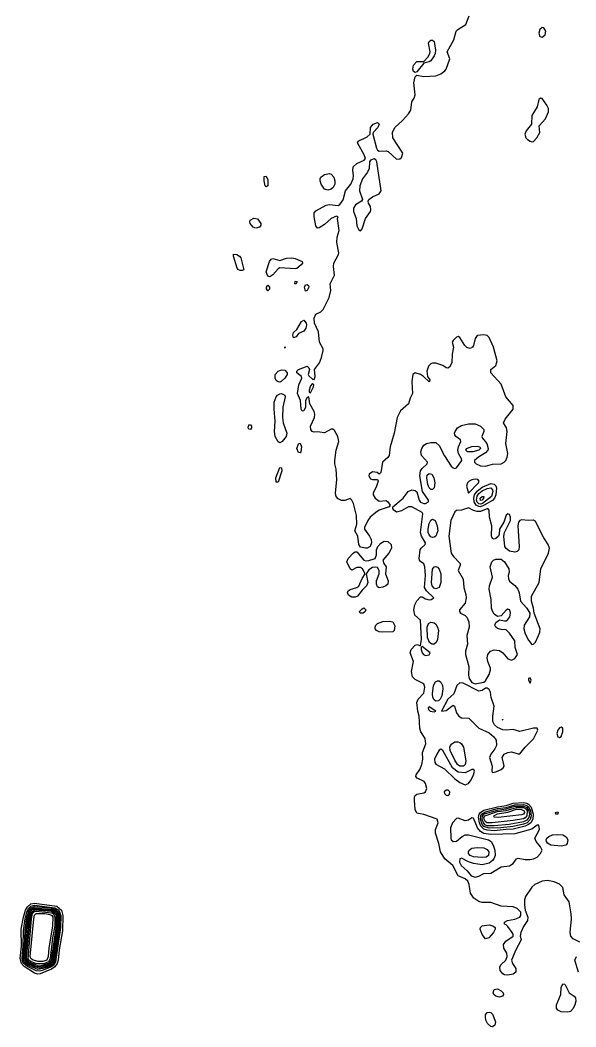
# Model space of a CAD drawing. Header units: inches. Extents: x 3308444 to 3309224, y 1376414 to 1377188.
# Drawn here: x 3308622.4 to 3308745.7, y 1376635.3 to 1376858.6 of the extents above; entities that cross this region are included whole.
import ezdxf

# ---------------------------------------------------------------- set-up
doc = ezdxf.new("R2010")
doc.units = ezdxf.units.IN
doc.header["$MEASUREMENT"] = 0

msp = doc.modelspace()

# ---------------------------------------------------------------- linework, layer by layer
for points, elevation in [([(3308746.6, 1376654.05), (3308745.08, 1376654.79), (3308744.54, 1376655.41), (3308744.41, 1376656.17), (3308744.73, 1376659.22), (3308744.65, 1376660.36), (3308744.19, 1376663.03), (3308743.1, 1376664.55), (3308742.8, 1376666.19), (3308742.04, 1376666.95), (3308740.89, 1376667.4), (3308739.37, 1376667.72), (3308738.23, 1376667.55), (3308736.6, 1376666.83), (3308735.94, 1376666.25), (3308734.55, 1376664.17), (3308734.28, 1376663.41), (3308734.3, 1376662.26), (3308734.45, 1376661.12), (3308735.03, 1376659.6), (3308734.94, 1376658.84), (3308734.04, 1376657.49), (3308733.45, 1376656.17), (3308733.3, 1376655.41), (3308733.54, 1376654.65), (3308733.44, 1376654.27), (3308732.35, 1376652.36), (3308731.43, 1376650.08), (3308731.6, 1376649.32), (3308732.34, 1376648.18), (3308732.39, 1376647.42), (3308731.76, 1376646.92), (3308730.61, 1376646.71), (3308729.85, 1376646.82), (3308729.49, 1376647.03), (3308728.92, 1376647.8), (3308728.79, 1376648.56), (3308729.09, 1376649.08), (3308730.17, 1376650.08), (3308730.41, 1376650.84), (3308730.34, 1376651.6), (3308729.74, 1376652.75), (3308729.63, 1376653.51), (3308730.16, 1376654.27), (3308731.79, 1376655.41), (3308731.79, 1376655.79), (3308731.56, 1376656.17), (3308730.61, 1376657.51), (3308730.23, 1376657.91), (3308729.85, 1376658.08), (3308729.85, 1376658.46), (3308730.49, 1376658.84), (3308732.14, 1376659.13), (3308733.23, 1376659.6), (3308733.49, 1376659.98), (3308733.49, 1376660.74), (3308732.64, 1376661.5), (3308731.76, 1376661.92), (3308729.09, 1376662.04), (3308726.81, 1376662.86), (3308724.9, 1376662.83), (3308724.14, 1376663.09), (3308723.08, 1376663.79), (3308722.3, 1376664.93), (3308722.04, 1376666.83), (3308721.73, 1376667.6), (3308721.09, 1376668.08), (3308719.57, 1376668.74), (3308718.38, 1376671.02), (3308716.6, 1376672.55), (3308715.65, 1376674.07), (3308715.28, 1376675.97), (3308714.55, 1376678.26), (3308714.55, 1376679.02), (3308715.11, 1376680.54), (3308714.89, 1376681.3), (3308711.96, 1376682.37), (3308710.43, 1376682.64), (3308710.05, 1376683.51), (3308709.88, 1376685.49), (3308709.9, 1376686.25), (3308710.05, 1376686.6), (3308710.43, 1376686.91), (3308711.96, 1376687.15), (3308712.34, 1376687.37), (3308712.62, 1376688.16), (3308712.34, 1376689.22), (3308712.01, 1376689.68), (3308710.48, 1376690.44), (3308710.15, 1376690.82), (3308710.22, 1376691.2), (3308711.06, 1376692.34), (3308711.5, 1376693.49), (3308711.71, 1376694.63), (3308711.62, 1376696.15), (3308712.39, 1376698.06), (3308712.24, 1376699.2), (3308711.3, 1376700.72), (3308711.05, 1376701.48), (3308710.95, 1376704.15), (3308710.6, 1376705.29), (3308710.42, 1376707.19), (3308710.66, 1376707.96), (3308711.96, 1376709.25), (3308712.18, 1376710.62), (3308711.92, 1376711.38), (3308710.05, 1376712.29), (3308709.45, 1376712.91), (3308709.22, 1376714.05), (3308709.64, 1376716.33), (3308708.9, 1376718.24), (3308709.17, 1376719), (3308710.05, 1376719.91), (3308710.43, 1376720.04), (3308711.19, 1376719.79), (3308711.43, 1376721.28), (3308711.2, 1376725.47), (3308709.98, 1376726.61), (3308709.76, 1376727.76), (3308709.94, 1376728.9), (3308710.43, 1376729.77), (3308711.19, 1376730.62), (3308711.58, 1376730.61), (3308712.34, 1376730.19), (3308713.1, 1376729.99), (3308713.61, 1376730.04), (3308714.15, 1376730.42), (3308712.54, 1376731.94), (3308712.13, 1376732.71), (3308712.31, 1376735.37), (3308712.14, 1376737.27), (3308711.96, 1376737.96), (3308711.19, 1376738.5), (3308710.96, 1376738.8), (3308710.89, 1376739.18), (3308711.15, 1376741.08), (3308711.36, 1376741.46), (3308712.22, 1376742.22), (3308712.29, 1376742.6), (3308711.43, 1376744.13), (3308711.22, 1376744.89), (3308711.75, 1376749.08), (3308711.58, 1376749.38), (3308709.29, 1376750.64), (3308708.53, 1376750.6), (3308707.01, 1376749.74), (3308705.86, 1376749.44), (3308705.31, 1376749.84), (3308705.1, 1376750.22), (3308705.1, 1376750.6), (3308707.39, 1376752.55), (3308708.45, 1376754.03), (3308709.29, 1376754.41), (3308710.05, 1376754.22), (3308710.43, 1376753.9), (3308710.91, 1376752.12), (3308711.19, 1376751.67), (3308711.96, 1376751.33), (3308712.34, 1376751.38), (3308713.02, 1376751.74), (3308712.99, 1376752.12), (3308711.64, 1376754.03), (3308711.1, 1376757.45), (3308711.21, 1376758.6), (3308711.58, 1376759.13), (3308712.7, 1376760.12), (3308712.73, 1376760.5), (3308711.44, 1376762.02), (3308711.29, 1376762.78), (3308711.52, 1376763.55), (3308711.96, 1376764.27), (3308712.54, 1376764.69), (3308713.48, 1376764.87), (3308714.62, 1376764.86), (3308715.38, 1376764.23), (3308716.53, 1376761.94), (3308718.05, 1376759.59), (3308718.43, 1376759.22), (3308718.81, 1376759.09), (3308719.19, 1376759.23), (3308720.35, 1376760.88), (3308720.31, 1376761.26), (3308719.67, 1376762.4), (3308719.48, 1376763.17), (3308719.62, 1376763.93), (3308720.19, 1376765.07), (3308720.11, 1376765.45), (3308719.06, 1376766.21), (3308718.81, 1376766.59), (3308718.78, 1376766.97), (3308718.88, 1376767.35), (3308719.42, 1376768.12), (3308720.33, 1376768.68), (3308721.86, 1376768.99), (3308723.38, 1376768.98), (3308724.52, 1376768.52), (3308725.27, 1376767.73), (3308725.3, 1376767.35), (3308724.8, 1376766.21), (3308724.94, 1376765.83), (3308725.95, 1376764.69), (3308726.24, 1376763.55), (3308726.14, 1376763.17), (3308725.66, 1376762.58), (3308724.06, 1376761.64), (3308723.18, 1376760.88), (3308723.22, 1376760.5), (3308723.59, 1376760.12), (3308724.52, 1376759.68), (3308725.66, 1376759.63), (3308727.19, 1376760.08), (3308729.09, 1376760.16), (3308729.81, 1376760.5), (3308730.14, 1376760.88), (3308730.47, 1376761.64), (3308730.58, 1376762.4), (3308730.18, 1376764.69), (3308730.48, 1376767.35), (3308730.28, 1376768.12), (3308729.64, 1376769.26), (3308730.03, 1376770.02), (3308731.74, 1376772.3), (3308731.79, 1376773.07), (3308730.17, 1376774.97), (3308729.09, 1376777.82), (3308726.81, 1376780.3), (3308726.81, 1376781.06), (3308727.95, 1376781.99), (3308728.25, 1376782.97), (3308727.38, 1376786.01), (3308726.42, 1376788.19), (3308726.04, 1376788.58), (3308725.28, 1376788.78), (3308723.76, 1376788.58), (3308723.33, 1376787.92), (3308723, 1376786.39), (3308722.77, 1376786.01), (3308722.24, 1376785.76), (3308721.47, 1376785.96), (3308721.04, 1376786.39), (3308719.95, 1376788.17), (3308719.57, 1376788.37), (3308719.19, 1376788.23), (3308718.43, 1376787.53), (3308718.27, 1376787.15), (3308718.5, 1376786.01), (3308718.23, 1376784.49), (3308718.19, 1376782.58), (3308717.67, 1376781.58), (3308717.29, 1376781.39), (3308716.91, 1376781.44), (3308716.14, 1376781.96), (3308714.62, 1376782.46), (3308713.86, 1376782.48), (3308713.48, 1376782.34), (3308712.98, 1376781.82), (3308712.6, 1376780.68), (3308712.76, 1376779.54), (3308713.25, 1376778.78), (3308713.23, 1376778.4), (3308713.1, 1376778.32), (3308711.87, 1376779.54), (3308711.19, 1376779.94), (3308710.05, 1376780.3), (3308709.5, 1376779.92), (3308709.26, 1376778.4), (3308709.42, 1376775.73), (3308708.91, 1376774.72), (3308708.58, 1376773.45), (3308706.8, 1376771.92), (3308706.03, 1376770.4), (3308705.4, 1376766.97), (3308704.46, 1376763.93), (3308704.25, 1376762.02), (3308703.96, 1376761.52), (3308702.77, 1376760.5), (3308702.44, 1376758.22), (3308702.06, 1376757.83), (3308701.58, 1376758.22), (3308700.53, 1376758.36), (3308699.83, 1376757.84), (3308699.71, 1376757.45), (3308700.15, 1376756.83), (3308700.53, 1376756.69), (3308701.68, 1376756.69), (3308701.79, 1376756.31), (3308701.44, 1376755.17), (3308700.69, 1376753.65), (3308700.72, 1376753.27), (3308701.17, 1376752.5), (3308702.06, 1376751.87), (3308703.58, 1376752.03), (3308703.99, 1376751.74), (3308704.47, 1376750.98), (3308704.25, 1376750.6), (3308702.06, 1376749.84), (3308701.29, 1376749.35), (3308700.03, 1376748.32), (3308699.5, 1376747.55), (3308698.78, 1376746.03), (3308698.76, 1376745.65), (3308699.91, 1376744.13), (3308700.24, 1376743.37), (3308700.33, 1376742.6), (3308700.03, 1376741.84), (3308699.39, 1376741.46), (3308699.01, 1376741.41), (3308697.87, 1376741.65), (3308697.49, 1376742.22), (3308697.3, 1376744.13), (3308696.61, 1376745.27), (3308697.11, 1376746.79), (3308697.01, 1376748.7), (3308696.34, 1376751.36), (3308695.96, 1376752.12), (3308695.58, 1376752.45), (3308694.44, 1376752.03), (3308693.68, 1376752.04), (3308692.92, 1376752.4), (3308692.47, 1376752.89), (3308692.37, 1376753.65), (3308692.63, 1376756.69), (3308692.5, 1376758.98), (3308692.21, 1376760.12), (3308692.18, 1376760.88), (3308692.53, 1376763.17), (3308693.07, 1376765.07), (3308692.89, 1376766.21), (3308692.16, 1376767.53), (3308691.78, 1376767.84), (3308691.39, 1376767.83), (3308689.87, 1376767.02), (3308688.35, 1376767.23), (3308687.59, 1376767.18), (3308687.14, 1376767.35), (3308686.89, 1376767.73), (3308686.83, 1376768.5), (3308687.72, 1376770.4), (3308687.77, 1376771.16), (3308687.59, 1376771.77), (3308686.66, 1376773.45), (3308686.45, 1376774.97), (3308686.06, 1376774.84), (3308685.68, 1376774.21), (3308685.68, 1376772.68), (3308685.3, 1376771.92), (3308684.92, 1376771.83), (3308684.73, 1376772.3), (3308684.6, 1376774.21), (3308683.91, 1376775.73), (3308684.19, 1376777.63), (3308684.85, 1376779.16), (3308684.81, 1376779.54), (3308683.75, 1376780.3), (3308683.75, 1376780.68), (3308684.16, 1376781.08), (3308686.06, 1376781.78), (3308686.45, 1376781.44), (3308686.61, 1376781.06), (3308686.3, 1376779.92), (3308686.45, 1376779.63), (3308687.21, 1376778.89), (3308687.59, 1376778.87), (3308687.87, 1376779.54), (3308687.7, 1376781.06), (3308688.77, 1376782.58), (3308689.23, 1376783.73), (3308689.63, 1376785.25), (3308689.6, 1376785.63), (3308688.81, 1376787.15), (3308688.59, 1376789.44), (3308687.69, 1376791.34), (3308687.59, 1376792.48), (3308687.97, 1376793.32), (3308689.11, 1376793.85), (3308689.64, 1376794.39), (3308690.91, 1376797.05), (3308691.29, 1376798.58), (3308691.13, 1376800.1), (3308692.13, 1376802), (3308691.89, 1376803.91), (3308691.97, 1376804.67), (3308693.03, 1376806.57), (3308693.09, 1376806.95), (3308692.62, 1376809.24), (3308692.72, 1376810.38), (3308693.16, 1376811.9), (3308692.77, 1376814.57), (3308692.92, 1376814.95), (3308692.54, 1376815.08), (3308691.39, 1376814.53), (3308689.87, 1376813.25), (3308688.73, 1376812.51), (3308688.35, 1376812.41), (3308687.97, 1376812.92), (3308687.59, 1376814.95), (3308687.59, 1376815.79), (3308687.97, 1376816.26), (3308690.25, 1376817.53), (3308691.01, 1376817.63), (3308692.92, 1376817.42), (3308693.3, 1376817.69), (3308694.06, 1376818.68), (3308694.56, 1376820.66), (3308695.76, 1376822.18), (3308696.29, 1376823.33), (3308696.34, 1376824.09), (3308696.18, 1376825.23), (3308696.27, 1376825.99), (3308697.07, 1376826.75), (3308698.71, 1376827.51), (3308698.97, 1376827.89), (3308698.74, 1376828.66), (3308697.26, 1376831.32), (3308697.39, 1376831.7), (3308699.39, 1376832.68), (3308700.03, 1376833.23), (3308700.08, 1376834.75), (3308700.72, 1376835.51), (3308701.68, 1376835.84), (3308702.06, 1376835.51), (3308701.77, 1376834.75), (3308700.72, 1376833.61), (3308700.6, 1376833.23), (3308701.41, 1376830.18), (3308701.68, 1376829.68), (3308702.06, 1376829.52), (3308703.58, 1376829.59), (3308704.06, 1376829.42), (3308705.86, 1376827.7), (3308706.63, 1376827.79), (3308707.01, 1376828.09), (3308707.32, 1376829.04), (3308705.1, 1376832.42), (3308704.99, 1376833.61), (3308705.48, 1376834.77), (3308707.25, 1376836.27), (3308708.58, 1376837.79), (3308709.04, 1376838.56), (3308709.29, 1376840.46), (3308709.78, 1376841.22), (3308710, 1376841.98), (3308709.75, 1376844.65), (3308710.05, 1376845.98), (3308710.43, 1376846.36), (3308711.96, 1376846.07), (3308714.62, 1376846.19), (3308715.76, 1376846.66), (3308716.64, 1376847.31), (3308716.91, 1376847.69), (3308717.73, 1376849.98), (3308717.13, 1376851.5), (3308718.63, 1376854.17), (3308719.14, 1376856.07), (3308719.49, 1376856.45), (3308721.24, 1376857.59), (3308722.03, 1376859.5)], 4479), ([(3308738.23, 1376854.79), (3308738.86, 1376855.31), (3308739.06, 1376856.07), (3308738.61, 1376856.83), (3308738.23, 1376856.92), (3308737.72, 1376856.45), (3308737.49, 1376855.69), (3308737.71, 1376854.93), (3308738.23, 1376854.79)], 4479), ([(3308710.05, 1376846.93), (3308709.67, 1376847.19), (3308709.48, 1376847.69), (3308709.67, 1376848.55), (3308710.43, 1376849.38), (3308711.96, 1376849.41), (3308712.84, 1376850.36), (3308713.29, 1376851.12), (3308713.34, 1376851.5), (3308713, 1376853.41), (3308713.15, 1376853.79), (3308713.48, 1376854.08), (3308713.86, 1376854.11), (3308714.24, 1376853.79), (3308714.56, 1376851.88), (3308714.47, 1376851.12), (3308714.24, 1376850.61), (3308713.48, 1376849.54), (3308713.1, 1376849.28), (3308711.96, 1376849.03), (3308710.43, 1376847.12), (3308710.05, 1376846.93)], 4479), ([(3308736.32, 1376831.67), (3308737.02, 1376832.46), (3308737.67, 1376833.61), (3308737.58, 1376835.13), (3308738.95, 1376836.65), (3308739.64, 1376838.18), (3308739.62, 1376838.94), (3308739.24, 1376839.7), (3308738.23, 1376841.15), (3308737.85, 1376841.27), (3308737.47, 1376840.92), (3308737.09, 1376839.32), (3308735.94, 1376837.41), (3308735.82, 1376835.51), (3308734.64, 1376833.99), (3308734.35, 1376833.23), (3308734.61, 1376832.46), (3308734.95, 1376832.08), (3308735.56, 1376831.7), (3308735.94, 1376831.59), (3308736.32, 1376831.67)], 4479), ([(3308697.87, 1376811.83), (3308698.28, 1376812.28), (3308699.01, 1376814.57), (3308700.1, 1376816.09), (3308700.22, 1376816.47), (3308700.12, 1376817.23), (3308699.64, 1376817.99), (3308699.58, 1376818.38), (3308699.77, 1376818.76), (3308700.53, 1376819.38), (3308702.06, 1376820.03), (3308702.48, 1376820.66), (3308701.5, 1376827.13), (3308701.29, 1376827.56), (3308700.91, 1376827.76), (3308700.15, 1376827.51), (3308699.9, 1376827.13), (3308699.84, 1376825.61), (3308699.47, 1376824.85), (3308698.36, 1376823.33), (3308697.73, 1376821.8), (3308697.71, 1376820.66), (3308698.31, 1376818.76), (3308698.12, 1376818.38), (3308696.78, 1376817.61), (3308696.34, 1376816.85), (3308696.37, 1376816.09), (3308696.94, 1376814.57), (3308697.11, 1376812.95), (3308697.49, 1376812.03), (3308697.87, 1376811.83)], 4479), ([(3308677.35, 1376821.8), (3308676.93, 1376821.56), (3308676.75, 1376821.8), (3308676.51, 1376822.94), (3308676.55, 1376823.9), (3308676.93, 1376823.96), (3308677.31, 1376823.14), (3308677.35, 1376821.8)], 4479), ([(3308691.41, 1376821.04), (3308690.63, 1376820.83), (3308689.94, 1376821.04), (3308689.16, 1376822.18), (3308688.91, 1376822.94), (3308688.93, 1376823.33), (3308689.11, 1376823.71), (3308689.87, 1376824.29), (3308691.01, 1376824.51), (3308691.39, 1376824.36), (3308692, 1376823.71), (3308692.22, 1376822.94), (3308692.18, 1376822.18), (3308691.83, 1376821.42), (3308691.41, 1376821.04)], 4479), ([(3308675.48, 1376812.66), (3308674.64, 1376812.43), (3308674.06, 1376812.66), (3308673.44, 1376813.43), (3308673.3, 1376813.81), (3308673.4, 1376814.19), (3308674.26, 1376814.64), (3308675.02, 1376814.48), (3308675.77, 1376813.43), (3308675.77, 1376813.05), (3308675.48, 1376812.66)], 4479), ([(3308671.98, 1376803.15), (3308671.6, 1376802.99), (3308671.21, 1376803.04), (3308670.83, 1376803.15), (3308670.55, 1376803.53), (3308669.69, 1376806.19), (3308669.69, 1376806.67), (3308670.45, 1376806.57), (3308671.05, 1376806.19), (3308671.34, 1376805.81), (3308671.98, 1376803.15)], 4479), ([(3308677.78, 1376801.62), (3308677.31, 1376801.73), (3308676.98, 1376802.76), (3308677.69, 1376805.02), (3308678.07, 1376805.57), (3308678.45, 1376805.72), (3308679.97, 1376805.21), (3308681.5, 1376805.77), (3308682.64, 1376805.84), (3308683.4, 1376805.72), (3308684.92, 1376805.05), (3308685, 1376804.67), (3308684.73, 1376804.29), (3308683.78, 1376803.48), (3308683.4, 1376803.37), (3308679.97, 1376803.62), (3308679.59, 1376803.43), (3308678.45, 1376802.09), (3308677.78, 1376801.62)], 4479), ([(3308683.65, 1376800.1), (3308683.33, 1376800.1), (3308683.4, 1376800.67), (3308683.86, 1376800.48), (3308683.65, 1376800.1)], 4479), ([(3308677.42, 1376798.58), (3308677.31, 1376798.48), (3308677.06, 1376798.96), (3308677.06, 1376799.34), (3308677.31, 1376799.76), (3308677.69, 1376799.34), (3308677.69, 1376798.89), (3308677.42, 1376798.58)], 4479), ([(3308686.06, 1376798.58), (3308685.68, 1376798.42), (3308685.44, 1376799.34), (3308685.68, 1376799.85), (3308686.06, 1376799.94), (3308686.32, 1376799.72), (3308686.4, 1376799.34), (3308686.06, 1376798.58)], 4479), ([(3308683.59, 1376788.3), (3308683.02, 1376788.11), (3308682.91, 1376788.68), (3308683.02, 1376789.25), (3308683.78, 1376789.95), (3308684.81, 1376791.72), (3308685.3, 1376792.01), (3308685.84, 1376791.34), (3308685.94, 1376790.96), (3308685.79, 1376790.2), (3308685.3, 1376789.56), (3308684.16, 1376789.06), (3308683.59, 1376788.3)], 4479), ([(3308681.18, 1376786.01), (3308681.11, 1376785.82), (3308681.11, 1376786.11), (3308681.18, 1376786.01)], 4479), ([(3308680.29, 1376778.4), (3308679.97, 1376778.26), (3308679.59, 1376778.33), (3308679.21, 1376778.63), (3308678.95, 1376779.16), (3308678.94, 1376779.92), (3308679.59, 1376780.7), (3308680.35, 1376780.99), (3308681.11, 1376780.9), (3308681.64, 1376780.3), (3308681.59, 1376779.92), (3308681.11, 1376779.16), (3308680.29, 1376778.4)], 4479), ([(3308686.83, 1376775.88), (3308687.49, 1376777.25), (3308687.51, 1376777.63), (3308687.21, 1376777.94), (3308686.83, 1376777.48), (3308686.5, 1376776.49), (3308686.54, 1376776.11), (3308686.83, 1376775.88)], 4479), ([(3308680.5, 1376765.07), (3308679.97, 1376764.81), (3308679.59, 1376765.05), (3308678.99, 1376766.21), (3308678.79, 1376767.35), (3308678.95, 1376769.64), (3308678.73, 1376772.3), (3308678.77, 1376773.83), (3308679.19, 1376774.97), (3308679.48, 1376775.35), (3308679.97, 1376775.7), (3308680.35, 1376775.76), (3308681.07, 1376775.35), (3308681.21, 1376774.97), (3308680.65, 1376772.68), (3308680.57, 1376770.4), (3308680.76, 1376769.26), (3308681.52, 1376766.97), (3308681.37, 1376766.21), (3308680.5, 1376765.07)], 4479), ([(3308673.5, 1376767.73), (3308673.12, 1376767.8), (3308672.98, 1376768.12), (3308673.12, 1376768.8), (3308673.5, 1376768.81), (3308673.74, 1376768.5), (3308673.73, 1376768.12), (3308673.5, 1376767.73)], 4479), ([(3308684.64, 1376762.78), (3308684.54, 1376762.59), (3308684.16, 1376762.62), (3308683.76, 1376763.55), (3308684.16, 1376764.58), (3308684.54, 1376764.73), (3308684.81, 1376763.93), (3308684.64, 1376762.78)], 4479), ([(3308722.83, 1376762.78), (3308721.64, 1376762.78), (3308721.29, 1376763.17), (3308721.43, 1376763.55), (3308722.62, 1376763.98), (3308723.76, 1376764.07), (3308724.39, 1376763.93), (3308724.54, 1376763.55), (3308724.14, 1376763.17), (3308722.83, 1376762.78)], 4480), ([(3308679.7, 1376756.31), (3308679.59, 1376756.1), (3308679.21, 1376756.1), (3308679.12, 1376757.07), (3308679.97, 1376759.36), (3308680.35, 1376759.28), (3308680.42, 1376758.6), (3308679.7, 1376756.31)], 4479), ([(3308714.21, 1376754.79), (3308713.86, 1376754.42), (3308713.48, 1376754.45), (3308713.1, 1376754.84), (3308712.81, 1376755.55), (3308712.58, 1376757.07), (3308712.72, 1376757.64), (3308713.1, 1376757.98), (3308713.69, 1376757.84), (3308714.18, 1376757.07), (3308714.38, 1376755.93), (3308714.21, 1376754.79)], 4480), ([(3308721.86, 1376753.67), (3308724.05, 1376755.93), (3308724.21, 1376756.31), (3308723.95, 1376756.69), (3308723.38, 1376756.77), (3308722.62, 1376756.61), (3308722, 1376756.31), (3308721.63, 1376755.93), (3308721.43, 1376755.17), (3308721.86, 1376753.67)], 4479), ([(3308725.34, 1376750.98), (3308724.52, 1376750.63), (3308724.14, 1376750.65), (3308723.53, 1376750.98), (3308723.12, 1376751.74), (3308723.07, 1376752.5), (3308723.22, 1376753.27), (3308723.76, 1376754.11), (3308724.9, 1376754.97), (3308726.81, 1376755.75), (3308727.57, 1376755.67), (3308727.95, 1376755.27), (3308728.08, 1376754.79), (3308727.91, 1376753.27), (3308727.65, 1376752.5), (3308727.19, 1376752.04), (3308725.34, 1376750.98)], 4480), ([(3308725, 1376751.36), (3308724.52, 1376751.19), (3308724.14, 1376751.24), (3308723.76, 1376751.61), (3308723.61, 1376752.12), (3308723.76, 1376752.98), (3308724.14, 1376753.56), (3308724.9, 1376754.12), (3308726.04, 1376754.66), (3308726.82, 1376754.79), (3308727.19, 1376754.41), (3308727.23, 1376754.03), (3308726.95, 1376752.89), (3308725, 1376751.36)], 4481), ([(3308724.91, 1376752.12), (3308724.52, 1376752.03), (3308724.43, 1376752.5), (3308724.9, 1376752.92), (3308725.28, 1376752.91), (3308725.21, 1376752.5), (3308724.91, 1376752.12)], 4482), ([(3308723.38, 1376711.38), (3308725.28, 1376711.72), (3308725.66, 1376712.05), (3308726.42, 1376713.45), (3308726.78, 1376714.43), (3308726.77, 1376714.81), (3308726.13, 1376716.33), (3308726, 1376717.09), (3308726.12, 1376717.86), (3308726.72, 1376718.62), (3308727.57, 1376718.9), (3308728.71, 1376718.72), (3308729.48, 1376718.24), (3308730.61, 1376716.92), (3308731.37, 1376716.63), (3308732.14, 1376716.99), (3308732.71, 1376717.86), (3308732.24, 1376719.38), (3308732.12, 1376720.9), (3308730.99, 1376722.58), (3308730.23, 1376723.3), (3308729.09, 1376723.4), (3308728.33, 1376723.62), (3308727.9, 1376723.95), (3308727.69, 1376724.33), (3308727.95, 1376724.98), (3308728.71, 1376725.51), (3308729.85, 1376725.32), (3308730.23, 1376725.35), (3308730.61, 1376725.61), (3308731.01, 1376726.23), (3308731.17, 1376726.99), (3308731.01, 1376727.76), (3308730.61, 1376727.9), (3308730.23, 1376727.69), (3308729.09, 1376726.46), (3308728.33, 1376726.3), (3308727.57, 1376726.79), (3308727.19, 1376727.44), (3308727, 1376728.14), (3308726.92, 1376730.04), (3308726.45, 1376732.32), (3308726.56, 1376733.09), (3308727.22, 1376734.99), (3308726.69, 1376737.27), (3308727.02, 1376738.42), (3308727.41, 1376738.8), (3308727.95, 1376739.02), (3308729.09, 1376738.98), (3308729.88, 1376738.42), (3308730.78, 1376736.89), (3308730.9, 1376736.13), (3308730.67, 1376735.37), (3308730.72, 1376734.61), (3308730.99, 1376734.15), (3308732.14, 1376733.13), (3308732.78, 1376732.32), (3308733.13, 1376731.56), (3308733.43, 1376729.66), (3308734.78, 1376728.14), (3308735.46, 1376726.99), (3308735.43, 1376726.23), (3308734.21, 1376724.33), (3308734.18, 1376723.57), (3308734.46, 1376722.42), (3308735.18, 1376721.03), (3308735.94, 1376720.05), (3308736.32, 1376720.11), (3308736.71, 1376720.6), (3308737.39, 1376722.04), (3308737.67, 1376722.81), (3308737.74, 1376723.57), (3308736.46, 1376726.99), (3308736.32, 1376728.14), (3308735.85, 1376729.66), (3308735.85, 1376730.8), (3308737.54, 1376733.85), (3308737.93, 1376736.89), (3308739.6, 1376740.32), (3308739.81, 1376741.46), (3308739.55, 1376742.22), (3308738.57, 1376743.75), (3308736.71, 1376747.38), (3308736.32, 1376747.64), (3308735.18, 1376747.58), (3308733.66, 1376747.75), (3308733.28, 1376747.55), (3308732.99, 1376747.17), (3308732.81, 1376746.41), (3308733.1, 1376741.84), (3308733.01, 1376741.08), (3308732.66, 1376740.7), (3308732.14, 1376740.53), (3308730.99, 1376740.74), (3308730.23, 1376741.33), (3308729.95, 1376741.84), (3308729.68, 1376744.13), (3308729.85, 1376744.89), (3308731.15, 1376747.55), (3308731.22, 1376748.32), (3308730.99, 1376748.9), (3308730.61, 1376749.06), (3308730.23, 1376748.78), (3308729.72, 1376747.17), (3308728.77, 1376745.65), (3308728.67, 1376744.51), (3308728.5, 1376744.13), (3308727.95, 1376743.56), (3308727.57, 1376743.41), (3308727.19, 1376743.55), (3308726.94, 1376744.13), (3308727.01, 1376746.41), (3308726.55, 1376748.32), (3308726.42, 1376749.84), (3308726.13, 1376750.22), (3308724.52, 1376749.6), (3308723.76, 1376749.55), (3308723, 1376749.77), (3308721.86, 1376750.42), (3308720.33, 1376749.84), (3308719.19, 1376749.81), (3308718.81, 1376749.49), (3308717.93, 1376747.55), (3308717.47, 1376744.13), (3308718.05, 1376740.35), (3308718.5, 1376739.56), (3308719.98, 1376738.04), (3308720.05, 1376737.65), (3308719.59, 1376736.51), (3308720.71, 1376734.58), (3308720.8, 1376732.71), (3308721.28, 1376731.18), (3308721.37, 1376730.42), (3308721.09, 1376729.23), (3308719.88, 1376727.76), (3308719.83, 1376727.37), (3308720.1, 1376726.99), (3308721.09, 1376726.47), (3308721.47, 1376726.12), (3308721.96, 1376725.09), (3308721.98, 1376723.95), (3308721.52, 1376722.04), (3308721.67, 1376720.14), (3308721.2, 1376718.62), (3308721.19, 1376717.86), (3308721.93, 1376715.19), (3308721.89, 1376713.29), (3308722.02, 1376712.52), (3308722.62, 1376711.68), (3308723.38, 1376711.38)], 4479), ([(3308714.63, 1376744.13), (3308714.24, 1376743.86), (3308713.86, 1376743.8), (3308713.48, 1376743.95), (3308713.1, 1376744.39), (3308712.93, 1376744.89), (3308712.9, 1376745.65), (3308713.1, 1376746.91), (3308713.48, 1376747.66), (3308713.86, 1376747.86), (3308714.46, 1376747.55), (3308714.94, 1376746.41), (3308715.05, 1376745.27), (3308714.63, 1376744.13)], 4480), ([(3308697.23, 1376730.8), (3308696.73, 1376730.57), (3308695.96, 1376730.59), (3308695.2, 1376731.04), (3308695.01, 1376731.56), (3308695.16, 1376731.94), (3308695.58, 1376732.24), (3308697.06, 1376732.71), (3308697.49, 1376733.04), (3308698.25, 1376734.7), (3308698.93, 1376735.75), (3308698.31, 1376736.89), (3308697.87, 1376737.16), (3308697.11, 1376737.12), (3308695.96, 1376736.56), (3308695.58, 1376736.84), (3308694.85, 1376738.42), (3308695.13, 1376739.18), (3308696.34, 1376740.4), (3308696.73, 1376740.62), (3308697.11, 1376740.63), (3308698.63, 1376738.8), (3308699.01, 1376738.61), (3308699.77, 1376738.67), (3308700.91, 1376739.05), (3308701.17, 1376739.18), (3308701.41, 1376739.94), (3308701.44, 1376741.08), (3308701.75, 1376741.84), (3308702.44, 1376742.56), (3308703.12, 1376742.99), (3308703.96, 1376742.94), (3308704.72, 1376742.22), (3308704.74, 1376741.46), (3308704.21, 1376740.32), (3308702.82, 1376738.8), (3308703.04, 1376738.04), (3308703.58, 1376737.27), (3308703.48, 1376735.75), (3308704, 1376734.23), (3308703.94, 1376733.47), (3308703.54, 1376733.09), (3308702.82, 1376732.8), (3308702.06, 1376732.66), (3308701.68, 1376732.83), (3308701.44, 1376733.47), (3308701.46, 1376734.23), (3308702.06, 1376735.75), (3308702.06, 1376736.51), (3308701.68, 1376737.12), (3308701.29, 1376737.23), (3308700.53, 1376737.15), (3308699.77, 1376736.62), (3308699.14, 1376735.75), (3308699.52, 1376733.85), (3308699.2, 1376733.09), (3308698.25, 1376732.13), (3308697.23, 1376730.8)], 4479), ([(3308715.32, 1376732.71), (3308714.62, 1376732.4), (3308714.24, 1376732.54), (3308713.81, 1376733.09), (3308713.62, 1376733.85), (3308713.86, 1376736.76), (3308714.24, 1376737.3), (3308714.62, 1376737.38), (3308715, 1376737.22), (3308715.38, 1376736.75), (3308715.73, 1376735.75), (3308715.72, 1376733.85), (3308715.32, 1376732.71)], 4480), ([(3308698.5, 1376726.99), (3308697.8, 1376726.99), (3308697.7, 1376727.37), (3308698.25, 1376727.99), (3308698.63, 1376728.18), (3308699.05, 1376727.76), (3308698.91, 1376727.37), (3308698.5, 1376726.99)], 4479), ([(3308702.82, 1376722.81), (3308702.06, 1376722.85), (3308701.42, 1376723.19), (3308701.15, 1376723.57), (3308701.12, 1376723.95), (3308701.29, 1376724.36), (3308701.68, 1376724.71), (3308702.82, 1376725.17), (3308704.34, 1376725.28), (3308705.1, 1376725.09), (3308705.48, 1376724.23), (3308705.38, 1376723.19), (3308705.1, 1376722.91), (3308702.82, 1376722.81)], 4479), ([(3308714.24, 1376720.14), (3308713.71, 1376720.14), (3308713.19, 1376720.52), (3308712.79, 1376721.66), (3308712.67, 1376723.95), (3308712.99, 1376724.71), (3308713.48, 1376725.03), (3308714.24, 1376724.89), (3308714.62, 1376724.56), (3308715, 1376723.95), (3308715.19, 1376723.19), (3308715, 1376721.17), (3308714.7, 1376720.52), (3308714.24, 1376720.14)], 4480), ([(3308713.1, 1376717.78), (3308713.34, 1376718.24), (3308711.58, 1376719.65), (3308711.36, 1376719.38), (3308711.36, 1376719), (3308711.58, 1376718.24), (3308711.86, 1376717.86), (3308712.34, 1376717.62), (3308713.1, 1376717.78)], 4479), ([(3308715.21, 1376707.57), (3308714.62, 1376707.5), (3308714.24, 1376707.81), (3308713.97, 1376708.34), (3308713.85, 1376709.1), (3308714.13, 1376711), (3308714.55, 1376711.76), (3308715, 1376712.04), (3308715.38, 1376712.01), (3308715.76, 1376711.7), (3308716.06, 1376711), (3308716.16, 1376710.24), (3308715.93, 1376708.72), (3308715.59, 1376707.96), (3308715.21, 1376707.57)], 4480), ([(3308727.95, 1376691.86), (3308729.09, 1376692.34), (3308729.59, 1376692.73), (3308729.76, 1376693.11), (3308729.73, 1376693.49), (3308729.33, 1376695.01), (3308729.78, 1376695.77), (3308730.61, 1376696.15), (3308731.37, 1376696.24), (3308732.9, 1376695.79), (3308733.28, 1376695.83), (3308734.42, 1376697.32), (3308736.32, 1376699.12), (3308737.27, 1376701.1), (3308737.09, 1376701.48), (3308736.32, 1376701.55), (3308733.28, 1376700.81), (3308731.76, 1376701.19), (3308730.23, 1376701.07), (3308729.47, 1376701.17), (3308728.33, 1376701.63), (3308727.61, 1376702.24), (3308727.26, 1376703.01), (3308727.23, 1376704.15), (3308727.54, 1376706.43), (3308726.93, 1376708.34), (3308726.74, 1376709.48), (3308726.42, 1376710.11), (3308726.04, 1376710.4), (3308725.66, 1376710.38), (3308724.9, 1376709.85), (3308724.14, 1376709.73), (3308720.71, 1376711.46), (3308719.95, 1376711.58), (3308719.31, 1376711), (3308718.59, 1376709.1), (3308717.29, 1376707.96), (3308715.84, 1376705.29), (3308716.91, 1376705.43), (3308718.43, 1376706.59), (3308718.78, 1376706.43), (3308719.23, 1376704.91), (3308719.7, 1376704.15), (3308720.33, 1376703.82), (3308721.95, 1376703.77), (3308724.14, 1376701.54), (3308726.42, 1376700.5), (3308727.46, 1376699.58), (3308727.97, 1376698.82), (3308728.07, 1376697.68), (3308727.74, 1376696.91), (3308726.8, 1376695.77), (3308726.54, 1376695.01), (3308727.09, 1376693.11), (3308727.02, 1376691.96), (3308727.19, 1376691.67), (3308727.95, 1376691.86)], 4479), ([(3308735.56, 1376711.5), (3308735.78, 1376712.14), (3308735.56, 1376712.68), (3308735.18, 1376712.52), (3308735.17, 1376712.14), (3308735.56, 1376711.5)], 4479), ([(3308714.24, 1376705.11), (3308714.62, 1376705.29), (3308713.1, 1376706.27), (3308712.89, 1376706.05), (3308712.96, 1376705.67), (3308713.32, 1376705.29), (3308714.24, 1376705.11)], 4479), ([(3308729.48, 1376703.39), (3308729.47, 1376703.34), (3308729.37, 1376703.39), (3308729.47, 1376703.41), (3308729.48, 1376703.39)], 4480), ([(3308742.04, 1376699.47), (3308742.42, 1376699.64), (3308742.81, 1376700.72), (3308742.8, 1376701.48), (3308742.42, 1376701.75), (3308742.04, 1376701.57), (3308741.7, 1376701.1), (3308741.44, 1376700.34), (3308741.66, 1376699.6), (3308742.04, 1376699.47)], 4479), ([(3308720.72, 1376693.11), (3308719.95, 1376693.1), (3308719.43, 1376693.49), (3308718.81, 1376694.4), (3308717.77, 1376696.53), (3308717.71, 1376697.29), (3308717.85, 1376697.68), (3308718.14, 1376698.06), (3308718.81, 1376698.47), (3308719.57, 1376698.5), (3308719.95, 1376698.35), (3308720.34, 1376698.06), (3308720.79, 1376697.29), (3308721.28, 1376694.25), (3308721.13, 1376693.49), (3308720.72, 1376693.11)], 4480), ([(3308721.86, 1376689.24), (3308722.47, 1376690.06), (3308723.01, 1376691.2), (3308723.21, 1376691.96), (3308723.06, 1376692.34), (3308722.62, 1376692.35), (3308721.09, 1376691.64), (3308719.57, 1376691.72), (3308718.34, 1376692.73), (3308716.14, 1376696.56), (3308715.76, 1376696.83), (3308715.38, 1376696.61), (3308714.82, 1376695.77), (3308714.33, 1376694.63), (3308714.38, 1376693.87), (3308714.62, 1376693.52), (3308716.53, 1376692.46), (3308718.81, 1376690.25), (3308719.95, 1376689.44), (3308721.09, 1376688.95), (3308721.86, 1376689.24)], 4479), ([(3308717.29, 1376686.57), (3308717.67, 1376686.85), (3308717.72, 1376687.39), (3308717.34, 1376687.78), (3308716.91, 1376687.74), (3308716.48, 1376687.39), (3308716.53, 1376687.01), (3308716.91, 1376686.63), (3308717.29, 1376686.57)], 4479), ([(3308730.23, 1376679.02), (3308727.57, 1376678.75), (3308726.04, 1376678.89), (3308725.28, 1376679.13), (3308724.6, 1376679.78), (3308724.28, 1376680.54), (3308724.1, 1376681.68), (3308724.25, 1376682.44), (3308724.52, 1376682.83), (3308725.28, 1376683.3), (3308728.33, 1376684.08), (3308730.23, 1376684.34), (3308731.76, 1376684.89), (3308734.04, 1376685.04), (3308734.8, 1376684.89), (3308735.18, 1376684.65), (3308735.78, 1376683.97), (3308736.25, 1376682.44), (3308736.13, 1376681.3), (3308735.68, 1376680.54), (3308735.18, 1376680.12), (3308734.42, 1376679.79), (3308731.76, 1376679.15), (3308730.23, 1376679.02)], 4480), ([(3308729.07, 1376679.4), (3308726.42, 1376679.32), (3308725.28, 1376679.7), (3308724.9, 1376680.16), (3308724.53, 1376681.3), (3308724.57, 1376682.06), (3308724.77, 1376682.44), (3308725.66, 1376682.96), (3308728.33, 1376683.67), (3308730.23, 1376683.92), (3308732.14, 1376684.52), (3308734.04, 1376684.57), (3308734.8, 1376684.33), (3308735.24, 1376683.97), (3308735.63, 1376683.21), (3308735.78, 1376682.06), (3308735.56, 1376681.27), (3308734.89, 1376680.54), (3308734.04, 1376680.21), (3308731.76, 1376679.69), (3308729.07, 1376679.4)], 4481), ([(3308730.86, 1376680.16), (3308727.57, 1376679.82), (3308726.04, 1376679.87), (3308725.66, 1376680.02), (3308725.17, 1376680.54), (3308724.89, 1376681.3), (3308724.97, 1376682.06), (3308725.28, 1376682.43), (3308725.66, 1376682.6), (3308728.33, 1376683.36), (3308730.23, 1376683.6), (3308732.14, 1376684.19), (3308734.04, 1376684.23), (3308734.8, 1376683.91), (3308735.26, 1376683.21), (3308735.38, 1376682.44), (3308735.24, 1376681.68), (3308734.8, 1376681.09), (3308734.04, 1376680.73), (3308730.86, 1376680.16)], 4482), ([(3308727.14, 1376680.54), (3308726.04, 1376680.53), (3308725.66, 1376680.74), (3308725.32, 1376681.3), (3308725.28, 1376681.68), (3308725.5, 1376682.06), (3308728.33, 1376683.02), (3308730.23, 1376683.28), (3308732.52, 1376683.93), (3308734.04, 1376683.89), (3308734.61, 1376683.59), (3308734.86, 1376683.21), (3308734.82, 1376682.06), (3308734.42, 1376681.61), (3308734.04, 1376681.43), (3308731.76, 1376681.04), (3308727.14, 1376680.54)], 4483), ([(3308728.45, 1376681.68), (3308727.57, 1376681.79), (3308727.47, 1376682.06), (3308728.33, 1376682.52), (3308730.61, 1376682.9), (3308732.52, 1376683.54), (3308733.66, 1376683.5), (3308734.23, 1376683.21), (3308734.3, 1376682.83), (3308734.05, 1376682.44), (3308733.66, 1376682.29), (3308728.45, 1376681.68)], 4484), ([(3308741.72, 1376682.44), (3308741.27, 1376682.42), (3308741.2, 1376682.83), (3308741.66, 1376682.93), (3308741.77, 1376682.83), (3308741.72, 1376682.44)], 4480), ([(3308724.14, 1376668.7), (3308725.28, 1376669.28), (3308726.81, 1376669.33), (3308729.09, 1376670.76), (3308730.99, 1376670.97), (3308731.76, 1376671.48), (3308732.52, 1376672.55), (3308732.9, 1376672.69), (3308734.42, 1376672.42), (3308735.56, 1376672.42), (3308736.32, 1376672.55), (3308737.1, 1376672.93), (3308737.85, 1376673.71), (3308738.21, 1376674.45), (3308737.81, 1376675.21), (3308736.87, 1376676.35), (3308736.6, 1376677.11), (3308737.63, 1376679.02), (3308737.47, 1376679.99), (3308737.09, 1376680), (3308735.94, 1376679.1), (3308732.14, 1376678.08), (3308726.81, 1376677.93), (3308725.28, 1376678.15), (3308724.52, 1376678.56), (3308723.85, 1376679.4), (3308723, 1376681.59), (3308722.62, 1376681.61), (3308721.86, 1376681.1), (3308721.09, 1376680.97), (3308719.57, 1376681.58), (3308719.19, 1376681.47), (3308718.32, 1376680.54), (3308717.84, 1376679.4), (3308717.95, 1376677.11), (3308718.05, 1376676.73), (3308718.43, 1376676.4), (3308719.19, 1376676.44), (3308720.47, 1376677.5), (3308721.09, 1376677.83), (3308721.86, 1376677.87), (3308726.27, 1376676.73), (3308726.86, 1376676.35), (3308727.34, 1376675.59), (3308727.69, 1376674.45), (3308727.75, 1376673.31), (3308727.49, 1376672.55), (3308727.2, 1376672.16), (3308726.42, 1376671.59), (3308724.9, 1376671.24), (3308723, 1376671.49), (3308721.86, 1376671.85), (3308720.33, 1376672.7), (3308719.93, 1376672.55), (3308719.9, 1376671.78), (3308720.27, 1376671.02), (3308721.57, 1376669.88), (3308722.49, 1376668.74), (3308723.38, 1376668.49), (3308724.14, 1376668.7)], 4479), ([(3308743.45, 1376675.59), (3308742.42, 1376675.34), (3308740.13, 1376675.6), (3308739.37, 1376676.01), (3308739.14, 1376676.35), (3308739.1, 1376676.73), (3308739.28, 1376677.11), (3308739.7, 1376677.5), (3308740.51, 1376677.84), (3308741.66, 1376677.95), (3308742.8, 1376677.85), (3308743.56, 1376677.44), (3308743.9, 1376676.73), (3308743.78, 1376675.97), (3308743.45, 1376675.59)], 4480), ([(3308725.81, 1376672.93), (3308724.9, 1376672.82), (3308723, 1376672.99), (3308722.21, 1376673.31), (3308721.9, 1376673.69), (3308721.83, 1376674.07), (3308721.99, 1376674.45), (3308722.62, 1376674.9), (3308723.76, 1376675.04), (3308725.28, 1376674.95), (3308726.04, 1376674.57), (3308726.39, 1376674.07), (3308726.3, 1376673.31), (3308725.81, 1376672.93)], 4480), ([(3308626.77, 1376647.03), (3308626.29, 1376646.94), (3308625.52, 1376647.17), (3308623.24, 1376648.68), (3308622.67, 1376649.32), (3308622.36, 1376650.46), (3308622.63, 1376653.13), (3308622.61, 1376656.93), (3308623.08, 1376659.6), (3308623.55, 1376661.12), (3308623.97, 1376661.88), (3308624.76, 1376662.52), (3308625.52, 1376662.68), (3308630.47, 1376662.02), (3308631.52, 1376661.12), (3308631.86, 1376659.98), (3308631.76, 1376656.55), (3308631.03, 1376652.36), (3308630.79, 1376650.08), (3308630.57, 1376649.32), (3308630.04, 1376648.56), (3308629.33, 1376648.03), (3308626.77, 1376647.03)], 4479), ([(3308627.24, 1376647.8), (3308626.67, 1376647.61), (3308625.9, 1376647.67), (3308624, 1376648.68), (3308623.21, 1376649.32), (3308622.97, 1376649.7), (3308622.78, 1376650.46), (3308623.05, 1376653.13), (3308623.12, 1376656.55), (3308623.48, 1376659.22), (3308623.86, 1376660.74), (3308624.22, 1376661.5), (3308624.76, 1376662.01), (3308625.52, 1376662.23), (3308630.09, 1376661.7), (3308630.95, 1376661.12), (3308631.37, 1376659.98), (3308631.32, 1376657.31), (3308630.19, 1376649.7), (3308629.77, 1376648.94), (3308629.33, 1376648.56), (3308627.24, 1376647.8)], 4480), ([(3308627.37, 1376648.18), (3308626.29, 1376647.99), (3308624.38, 1376648.8), (3308623.6, 1376649.32), (3308623.29, 1376649.7), (3308623.06, 1376650.46), (3308623.34, 1376653.13), (3308623.47, 1376656.55), (3308623.88, 1376659.6), (3308624.38, 1376661.22), (3308624.76, 1376661.65), (3308625.52, 1376661.94), (3308628.95, 1376661.63), (3308630.09, 1376661.4), (3308630.84, 1376660.74), (3308631.07, 1376659.98), (3308631.03, 1376657.31), (3308629.88, 1376649.7), (3308629.36, 1376648.94), (3308628.95, 1376648.66), (3308627.37, 1376648.18)], 4481), ([(3308627.83, 1376648.56), (3308626.67, 1376648.3), (3308625.52, 1376648.55), (3308623.98, 1376649.32), (3308623.59, 1376649.7), (3308623.31, 1376650.46), (3308623.75, 1376656.55), (3308624.13, 1376659.6), (3308624.61, 1376661.12), (3308625.01, 1376661.5), (3308625.52, 1376661.69), (3308629.71, 1376661.28), (3308630.47, 1376660.83), (3308630.81, 1376659.98), (3308630.77, 1376657.31), (3308629.73, 1376650.08), (3308629.38, 1376649.32), (3308628.95, 1376648.94), (3308627.83, 1376648.56)], 4482), ([(3308628.38, 1376648.94), (3308626.67, 1376648.58), (3308625.9, 1376648.68), (3308624, 1376649.6), (3308623.54, 1376650.46), (3308624.37, 1376659.6), (3308624.76, 1376660.91), (3308625.14, 1376661.3), (3308625.52, 1376661.45), (3308629.71, 1376661.04), (3308630.22, 1376660.74), (3308630.58, 1376659.98), (3308630.54, 1376657.31), (3308629.56, 1376650.46), (3308629.35, 1376649.7), (3308629.06, 1376649.32), (3308628.38, 1376648.94)], 4483), ([(3308627.29, 1376648.94), (3308626.29, 1376648.89), (3308625, 1376649.32), (3308624.28, 1376649.7), (3308623.8, 1376650.46), (3308624.57, 1376659.22), (3308624.96, 1376660.74), (3308625.52, 1376661.19), (3308629.33, 1376660.89), (3308630.09, 1376660.5), (3308630.32, 1376659.98), (3308630.33, 1376657.7), (3308629.22, 1376650.08), (3308628.64, 1376649.32), (3308627.29, 1376648.94)], 4484), ([(3308627.74, 1376649.32), (3308626.67, 1376649.21), (3308625.88, 1376649.32), (3308624.76, 1376649.75), (3308624.32, 1376650.08), (3308624.13, 1376650.46), (3308624.87, 1376659.22), (3308625.14, 1376660.44), (3308625.52, 1376660.84), (3308625.9, 1376660.93), (3308629.33, 1376660.59), (3308629.8, 1376660.36), (3308630.09, 1376659.6), (3308630.04, 1376657.7), (3308629.56, 1376655.03), (3308629.01, 1376650.46), (3308628.63, 1376649.7), (3308627.74, 1376649.32)], 4485), ([(3308628.25, 1376650.08), (3308627.43, 1376649.78), (3308626.29, 1376649.77), (3308625.14, 1376650.11), (3308624.71, 1376650.46), (3308624.61, 1376650.84), (3308625.37, 1376659.22), (3308625.52, 1376660.07), (3308625.9, 1376660.43), (3308627.81, 1376660.39), (3308628.95, 1376660.21), (3308629.42, 1376659.98), (3308629.58, 1376659.6), (3308629.54, 1376657.7), (3308628.7, 1376652.75), (3308628.57, 1376650.84), (3308628.25, 1376650.08)], 4486), ([(3308726.36, 1376655.03), (3308725.66, 1376654.76), (3308724.9, 1376655.75), (3308724.47, 1376656.93), (3308724.52, 1376657.31), (3308724.9, 1376657.7), (3308726.42, 1376657.93), (3308727.27, 1376657.7), (3308727.78, 1376657.31), (3308727.77, 1376656.93), (3308727.44, 1376656.17), (3308726.36, 1376655.03)], 4479), ([(3308746.31, 1376647.42), (3308745.46, 1376650.08), (3308745.8, 1376650.84)], 4479), ([(3308744.51, 1376638.66), (3308743.94, 1376638.49), (3308742.42, 1376638.58), (3308741.66, 1376638.98), (3308741.42, 1376639.42), (3308741.43, 1376640.18), (3308742.34, 1376642.47), (3308742.45, 1376643.99), (3308742.8, 1376644.8), (3308743.23, 1376644.75), (3308744.2, 1376642.85), (3308745.34, 1376642.08), (3308745.63, 1376641.7), (3308745.69, 1376640.94), (3308745.46, 1376640.15), (3308745.08, 1376639.35), (3308744.51, 1376638.66)], 4479), ([(3308729.41, 1376642.08), (3308728.71, 1376641.83), (3308727.92, 1376642.08), (3308727.51, 1376642.47), (3308727.36, 1376642.85), (3308727.57, 1376643.57), (3308728.33, 1376643.68), (3308729.14, 1376643.23), (3308729.57, 1376642.85), (3308729.64, 1376642.47), (3308729.41, 1376642.08)], 4479), ([(3308727.7, 1376635.61), (3308727.19, 1376635.27), (3308726.81, 1376635.31), (3308726.06, 1376635.99), (3308725.72, 1376636.75), (3308725.6, 1376637.52), (3308725.66, 1376637.9), (3308726.04, 1376638.42), (3308726.42, 1376638.55), (3308726.81, 1376638.46), (3308727.19, 1376638.05), (3308727.88, 1376636.37), (3308727.7, 1376635.61)], 4479)]:
    msp.add_lwpolyline(points, dxfattribs=dict(elevation=elevation))

doc.saveas('drawing.dxf')
